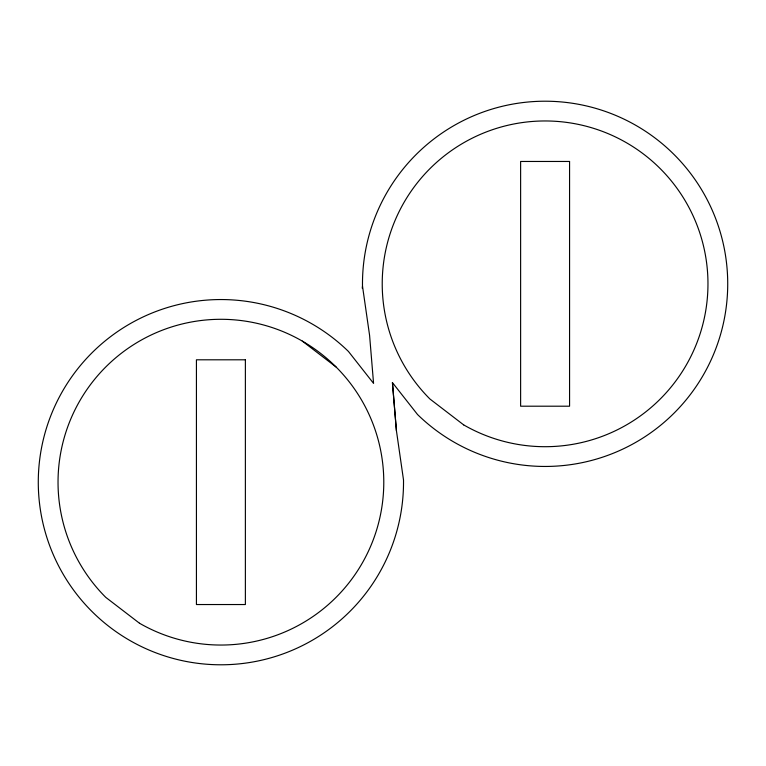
<?xml version="1.0" encoding="UTF-8"?>
<svg xmlns="http://www.w3.org/2000/svg" width="766" height="766" viewBox="0 0 766 766"><rect width="100%" height="100%" fill="white"/><g stroke="black" fill="none" stroke-linecap="round" stroke-linejoin="round"><path stroke-width="1.15" d="M362.232 288.16L362.49 286.063A182.624 182.624 0 0 1 590.203 106.867A182.624 182.624 0 0 1 704.356 373.205A182.624 182.624 0 0 1 417.547 414.53L392.431 382.607L396.415 430.655L403.51 479.937A182.624 182.624 0 0 1 175.797 659.133A182.624 182.624 0 0 1 61.644 392.795A182.624 182.624 0 0 1 348.453 351.47L373.569 383.393L369.585 335.345L362.49 286.063M302.34 341.119L336.073 367M392.431 382.607L396.415 430.655M569.569 161.463L520.621 161.463L520.621 406.2L569.569 406.2L569.569 161.463M245.379 359.8L196.431 359.8L196.431 604.537L245.379 604.537L245.379 359.8M463.66 424.881L429.927 399A162.871 162.871 0 0 1 489.388 130.785A162.871 162.871 0 0 1 707.344 298.031A162.871 162.871 0 0 1 463.66 424.881M139.469 623.218L105.737 597.336A162.871 162.871 0 0 1 165.197 329.121A162.871 162.871 0 0 1 383.163 496.358A162.871 162.871 0 0 1 139.469 623.218"/></g></svg>
